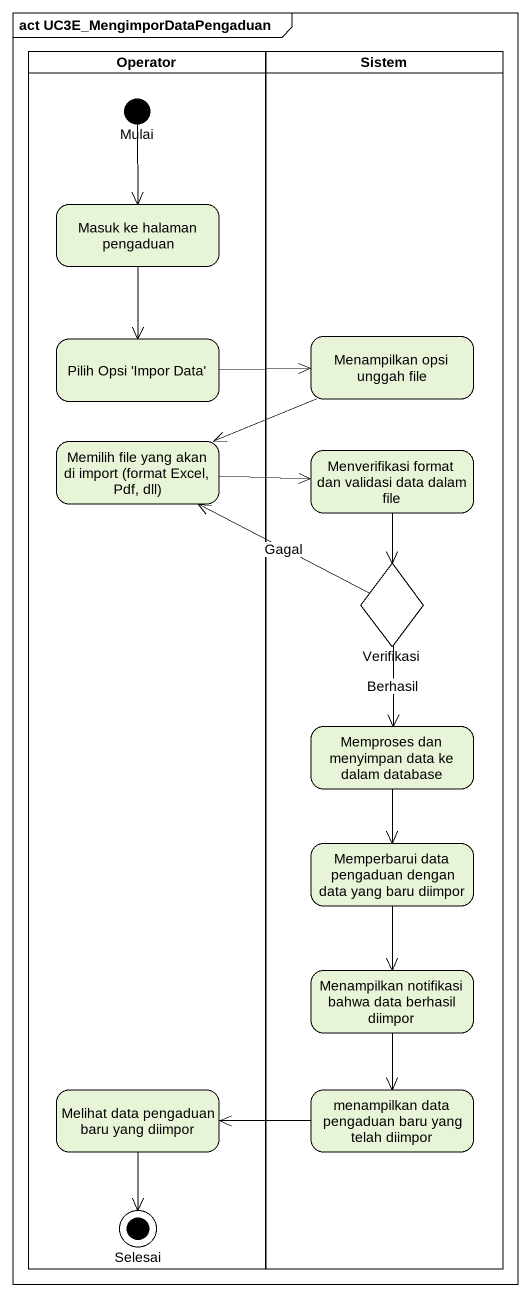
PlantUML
@startuml
mainframe act UC3E_MengimporDataPengaduan
hide empty description
state Operator <<partition>> {
  state Mulai <<start>>
  state "Masuk ke halaman pengaduan" as Masuk_ke_halaman_pengaduan
  state "Pilih Opsi 'Impor Data'" as Pilih_Opsi_Impor_Data
  state "Memilih file yang akan di import (format Excel, Pdf, dll)" as Memilih_file_yang_akan_di
  state "Melihat data pengaduan baru yang diimpor" as Melihat_data_pengaduan_baru
  state Selesai <<end>>
}
state Sistem <<partition>> {
  state "Menampilkan opsi unggah file" as Menampilkan_opsi_unggah_file
  state "Menverifikasi format dan validasi data dalam file" as Menverifikasi_format_dan
  state Verifikasi <<choice>>
  state "Memproses dan menyimpan data ke dalam database" as Memproses_dan_menyimpan
  state "Memperbarui data pengaduan dengan data yang baru diimpor" as Memperbarui_data_pengaduan
  state "Menampilkan notifikasi bahwa data berhasil diimpor" as Menampilkan_notifikasi
  state "menampilkan data pengaduan baru yang telah diimpor" as menampilkan_data_pengaduan
}
Mulai --> Masuk_ke_halaman_pengaduan
Masuk_ke_halaman_pengaduan --> Pilih_Opsi_Impor_Data
Pilih_Opsi_Impor_Data -right-> Menampilkan_opsi_unggah_file
Menampilkan_opsi_unggah_file -left-> Memilih_file_yang_akan_di
Memilih_file_yang_akan_di -right-> Menverifikasi_format_dan
Menverifikasi_format_dan --> Verifikasi
Verifikasi -left-> Memilih_file_yang_akan_di : Gagal
Verifikasi --> Memproses_dan_menyimpan : Berhasil
Memproses_dan_menyimpan --> Memperbarui_data_pengaduan
Memperbarui_data_pengaduan --> Menampilkan_notifikasi
Menampilkan_notifikasi --> menampilkan_data_pengaduan
Melihat_data_pengaduan_baru --> Selesai
menampilkan_data_pengaduan -left-> Melihat_data_pengaduan_baru
@enduml
